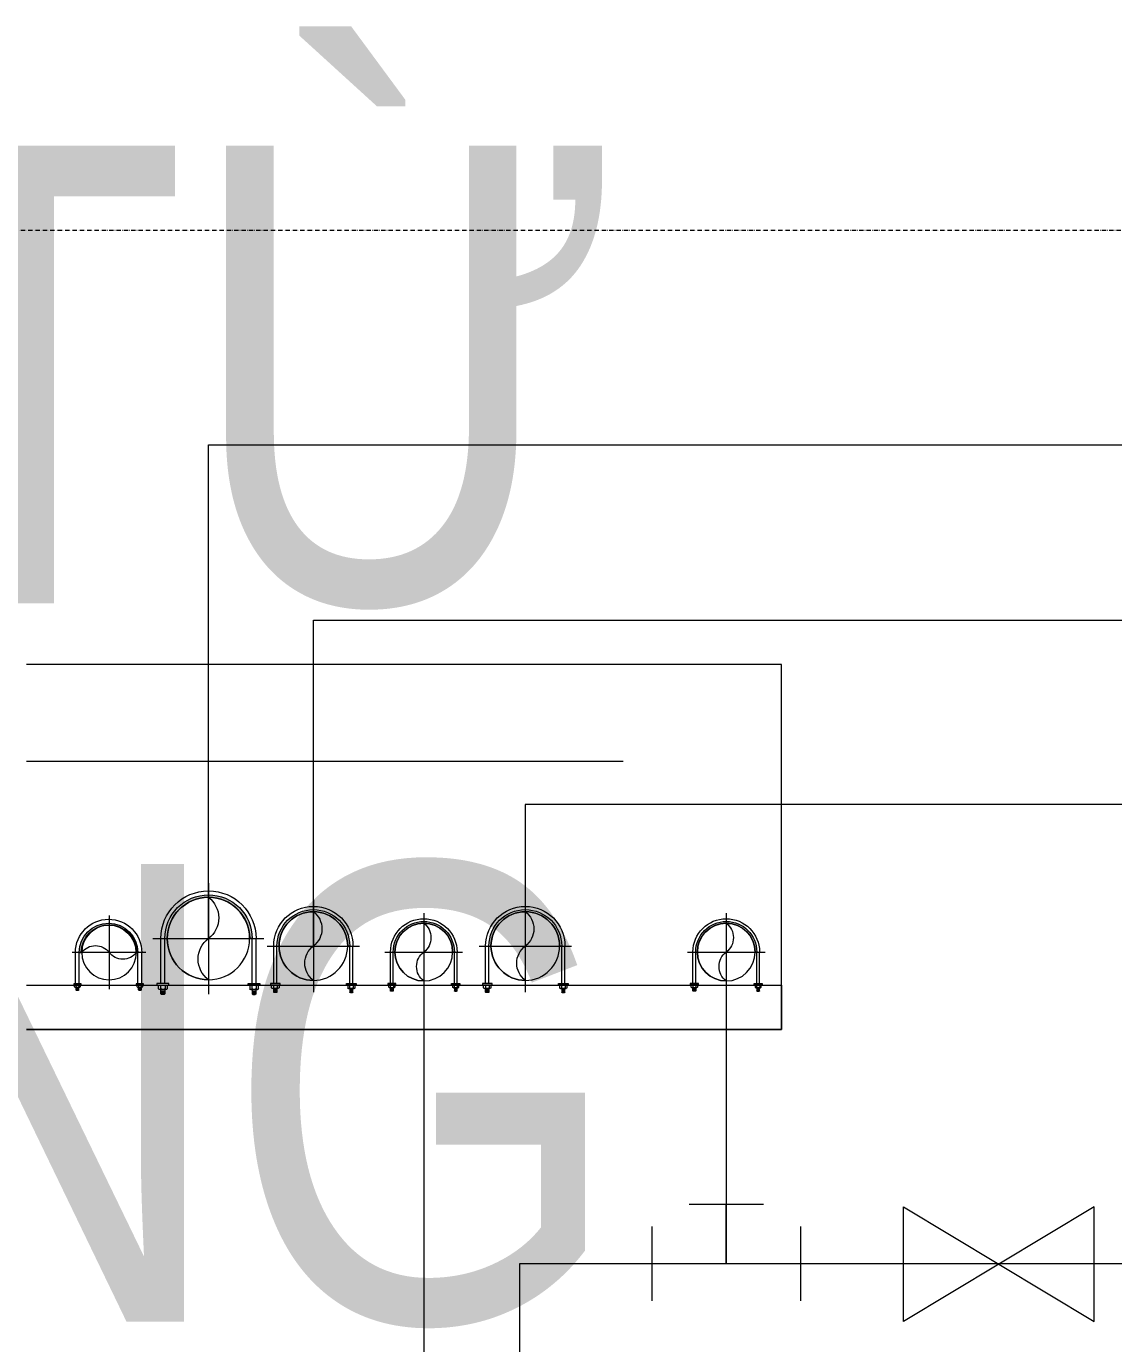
# Model space of a CAD drawing. Header units: millimetres. Extents: x 27447 to 239197, y -15958 to 82878.
# Drawn here: x 84378 to 85566, y 30795 to 32234 of the extents above; entities that cross this region are included whole.
import ezdxf

# ---------------------------------------------------------------- set-up
doc = ezdxf.new("R2010")
doc.units = ezdxf.units.MM
doc.linetypes.add('Dash Dot 3_16_', pattern=[7.9375, 4.7625, -1.5875, 0, -1.5875])
doc.linetypes.add('IMPORT-CENTER _2_', pattern=[40.64, 25.4, -5.08, 5.08, -5.08])
for name, color, linetype, lineweight in [('G-ANNO-SYMB-1', 111, 'Dash Dot 3_16_', 18), ('G-IMPT', 8, 'Continuous', 9), ('G-IMPT-2', 7, 'Continuous', 9), ('G-IMPT-4', 8, 'IMPORT-CENTER _2_', 9), ('M-EQPM', 50, 'Continuous', 9)]:
    doc.layers.add(name, color=color, linetype=linetype, lineweight=lineweight)
doc.styles.add('Arial', font='arial_0.ttf', dxfattribs={"width": 0.8, "height": 500})

# ---------------------------------------------------------------- blocks, each defined once
blk = doc.blocks.new('TKTC_BON NUOC MAI_260130 - TKTC_BON NUOC MAI_260130_dwg_V-3426653-TKCS_MB TẦNG MÁI')
at = {"layer": 'G-IMPT', "flags": 128}
blk.add_lwpolyline([(115.7, -69.4), (-115.7, 69.4), (-115.7, -69.4), (115.7, 69.4)], close=True, dxfattribs=at)
blk = doc.blocks.new('TKTC_BON NUOC MAI_260130 - TKTC_BON NUOC MAI_260130_dwg_T-3426665-TKCS_MB TẦNG MÁI')
at = {"layer": 'G-IMPT'}
for p, q in [((-100, -50), (-100, 50)), ((100, -50), (100, 50)), ((-100, 0), (100, 0)), ((0, 0), (0, -80)), ((-50, -80), (50, -80))]:
    blk.add_line(p, q, dxfattribs=at)
blk = doc.blocks.new('TKTC_BON NUOC MAI_260130 - TKTC_BON NUOC MAI_260130_dwg_$cc-3426667-TKCS_MB TẦNG MÁI')
at = {"layer": 'G-IMPT'}
blk.add_circle((0, 0), 0.5, dxfattribs=at)
for centre, radius, start, end in [((0, 0), 0.5, 90, 270), ((0.188, 0.25), 0.313, 126.8699, 233.1301), ((-0.188, -0.25), 0.313, 306.8699, 53.1301)]:
    blk.add_arc(centre, radius, start, end, dxfattribs=at)
at = {"layer": 'G-IMPT-4'}
for p, q in [((0, -0.673), (0, 0.673)), ((-0.673, 0), (0.673, 0))]:
    blk.add_line(p, q, dxfattribs=at)
blk = doc.blocks.new('TKTC_BON NUOC MAI_260130 - TKTC_BON NUOC MAI_260130_dwg_CUM U_DN150-3426668-TKCS_MB TẦNG MÁI')
at = {"layer": 'G-IMPT'}
blk.add_hatch(color=256, dxfattribs=at).paths.add_polyline_path([(445976.8, 373836), (445976.8, 373841), (445998.5, 373843.8), (446018.8, 373852.2), (446036.2, 373865.6), (446049.5, 373883), (446057.9, 373903.2), (446060.8, 373925), (446057.9, 373946.7), (446049.5, 373967), (446036.2, 373984.4), (446018.8, 373997.7), (445998.5, 374006.1), (445976.8, 374009), (445976.8, 374014), (445999.8, 374010.9), (446021.3, 374002), (446039.7, 373987.9), (446053.8, 373969.5), (446062.7, 373948), (446065.8, 373925), (446062.7, 373901.9), (446053.8, 373880.5), (446039.7, 373862), (446021.3, 373847.9), (445999.8, 373839)])
for p, q in [((445862.8, 374015.5), (445862.8, 374020.5)), ((445866.7, 374015.5), (445866.7, 374020.5)), ((445869.7, 374015.5), (445869.7, 374020.5)), ((445872.8, 374011.2), (445872.8, 374024.7)), ((445881.8, 374022.5), (445874.3, 374022.5)), ((445884.8, 374022), (445976.8, 374022)), ((445881.8, 374013.5), (445874.3, 374013.5)), ((445862.8, 373834.5), (445862.8, 373829.5)), ((445866.7, 373834.5), (445866.7, 373829.5)), ((445869.7, 373834.5), (445869.7, 373829.5)), ((445872.8, 373838.7), (445872.8, 373825.2)), ((445881.8, 373836.5), (445874.3, 373836.5)), ((445881.8, 373827.5), (445874.3, 373827.5)), ((445884.8, 373828), (445976.8, 373828))]:
    blk.add_line(p, q, dxfattribs=at)
at = {"layer": 'G-IMPT', "flags": 128}
for points in [[(445872.8, 374014), (445864.3, 374014), (445864.3, 374022), (445872.8, 374022)], [(445874.3, 374027), (445881.8, 374027), (445881.8, 374009), (445874.3, 374009)], [(445881.8, 374009), (445881.8, 374006), (445884.8, 374006), (445884.8, 374030), (445881.8, 374030), (445881.8, 374027)], [(445884.8, 374014), (445976.8, 374014), (445976.8, 374009)], [(445872.8, 373836), (445864.3, 373836), (445864.3, 373828), (445872.8, 373828)], [(445874.3, 373823), (445881.8, 373823), (445881.8, 373841), (445874.3, 373841)], [(445881.8, 373841), (445881.8, 373844), (445884.8, 373844), (445884.8, 373820), (445881.8, 373820), (445881.8, 373823)], [(445884.8, 373836), (445976.8, 373836), (445976.8, 373841)]]:
    blk.add_lwpolyline(points, dxfattribs=at)
at = {"layer": 'G-IMPT'}
for centre, radius, start, end in [((445864.3, 374020.5), 1.5, 90, 180), ((445875.2, 374024.7), 2.44, 112.6199, 247.3801), ((445880.3, 374018), 7.5, 143.1301, 216.8699), ((445976.8, 373925), 97, 270, 90), ((445864.3, 374015.5), 1.5, 180, 270), ((445875.2, 374011.2), 2.44, 112.6199, 247.3801), ((445976.8, 373925), 89, 270, 90), ((445976.8, 373925), 84, 270, 90), ((445864.3, 373834.5), 1.5, 90, 180), ((445864.3, 373829.5), 1.5, 180, 270), ((445875.2, 373838.7), 2.44, 112.6199, 247.3801), ((445880.3, 373832), 7.5, 143.1301, 216.8699), ((445875.2, 373825.2), 2.44, 112.6199, 247.3801)]:
    blk.add_arc(centre, radius, start, end, dxfattribs=at)
blk = doc.blocks.new('TKTC_BON NUOC MAI_260130 - TKTC_BON NUOC MAI_260130_dwg_CUM U_DN100-3426669-TKCS_MB TẦNG MÁI')
at = {"layer": 'G-IMPT'}
blk.add_hatch(color=256, dxfattribs=at).paths.add_polyline_path([(0, 61), (15.8, 58.9), (30.5, 52.8), (43.1, 43.1), (52.8, 30.5), (58.9, 15.8), (61, 0), (58.9, -15.8), (52.8, -30.5), (43.1, -43.1), (30.5, -52.8), (15.8, -58.9), (0, -61), (0, -57), (14.8, -55.1), (28.5, -49.4), (40.3, -40.3), (49.4, -28.5), (55.1, -14.8), (57, 0), (55.1, 14.8), (49.4, 28.5), (40.3, 40.3), (28.5, 49.4), (14.8, 55.1), (0, 57)])
for p, q in [((-79.1, 66.6), (-79.1, 63.4)), ((-76.6, 66.6), (-76.6, 63.4)), ((-74.6, 66.6), (-74.6, 63.4)), ((-72.7, 69.3), (-72.7, 60.7)), ((-66.9, 67.9), (-71.7, 67.9)), ((-66.9, 62.1), (-71.7, 62.1)), ((-65, 69), (0, 69)), ((-79.1, -63.4), (-79.1, -66.6)), ((-76.6, -63.4), (-76.6, -66.6)), ((-74.6, -63.4), (-74.6, -66.6)), ((-72.7, -60.7), (-72.7, -69.3)), ((-66.9, -62.1), (-71.7, -62.1)), ((-66.9, -67.9), (-71.7, -67.9)), ((-65, -69), (0, -69))]:
    blk.add_line(p, q, dxfattribs=at)
at = {"layer": 'G-IMPT', "flags": 128}
for points in [[(-72.7, 67.6), (-78.1, 67.6), (-78.1, 62.4), (-72.7, 62.4)], [(-71.7, 59.2), (-66.9, 59.2), (-66.9, 70.8), (-71.7, 70.8)], [(-66.9, 70.8), (-66.9, 72.7), (-65, 72.7), (-65, 57.3), (-66.9, 57.3), (-66.9, 59.2)], [(-65, 61), (0, 61), (0, 57)], [(-72.7, -62.4), (-78.1, -62.4), (-78.1, -67.6), (-72.7, -67.6)], [(-71.7, -70.8), (-66.9, -70.8), (-66.9, -59.2), (-71.7, -59.2)], [(-66.9, -59.2), (-66.9, -57.3), (-65, -57.3), (-65, -72.7), (-66.9, -72.7), (-66.9, -70.8)], [(-65, -61), (0, -61), (0, -57)]]:
    blk.add_lwpolyline(points, dxfattribs=at)
at = {"layer": 'G-IMPT'}
for centre, radius, start, end in [((-78.1, 66.6), 0.96, 90, 180), ((-78.1, 63.4), 0.96, 180, 270), ((-71.1, 69.3), 1.56, 112.6199, 247.3801), ((-67.9, 65), 4.8, 143.1301, 216.8699), ((-71.1, 60.7), 1.56, 112.6199, 247.3801), ((0, 0), 69, 270, 90), ((0, 0), 61, 270, 90), ((0, 0), 57, 270, 90), ((-78.1, -63.4), 0.96, 90, 180), ((-78.1, -66.6), 0.96, 180, 270), ((-71.1, -60.7), 1.56, 112.6199, 247.3801), ((-67.9, -65), 4.8, 143.1301, 216.8699), ((-71.1, -69.3), 1.56, 112.6199, 247.3801)]:
    blk.add_arc(centre, radius, start, end, dxfattribs=at)
blk = doc.blocks.new('TKTC_BON NUOC MAI_260130 - TKTC_BON NUOC MAI_260130_dwg_$cc-3426670-TKCS_MB TẦNG MÁI')
at = {"layer": 'G-IMPT'}
blk.add_circle((0, 0), 0.5, dxfattribs=at)
for centre, radius, start, end in [((0, 0), 0.5, 90, 270), ((0.188, 0.25), 0.313, 126.8699, 233.1301), ((-0.188, -0.25), 0.313, 306.8699, 53.1301)]:
    blk.add_arc(centre, radius, start, end, dxfattribs=at)
at = {"layer": 'G-IMPT-4'}
for p, q in [((0, -0.673), (0, 0.673)), ((-0.673, 0), (0.673, 0))]:
    blk.add_line(p, q, dxfattribs=at)
blk = doc.blocks.new('TKTC_BON NUOC MAI_260130 - TKTC_BON NUOC MAI_260130_dwg-3426650-TKCS_MB TẦNG MÁI')
at = {"layer": 'G-IMPT'}
blk.add_line((-118234.7, -830757.4), (-118234.7, -830289), dxfattribs=at)
at = {"layer": 'G-IMPT', "flags": 128}
for points in [[(-118575.2, -829933.8), (-118575.2, -829394.6), (-115952.5, -829394.6)], [(-118460.5, -829942), (-118460.5, -829586.1), (-115731.7, -829586.1)], [(-118774.2, -830033.3), (-117948.6, -830033.3), (-117948.6, -829634.4), (-118774.2, -829634.4)], [(-115731.7, -829787.2), (-118228.8, -829787.2), (-118228.8, -829942)], [(-118774.2, -829984.9), (-117948.6, -829984.9), (-117948.6, -830033.1), (-118774.2, -830033.1)]]:
    blk.add_lwpolyline(points, dxfattribs=at)
at = {"layer": 'M-EQPM'}
for p, q in [((-118339.8, -829948.6), (-118339.8, -831755.6)), ((-118009.2, -829948.6), (-118009.2, -830289)), ((-118234.7, -830289), (-115500.9, -830289))]:
    blk.add_line(p, q, dxfattribs=at)
at = {"extrusion": (0, 0, -1)}
for name, p, xscale, yscale, zscale, rotation in [('TKTC_BON NUOC MAI_260130 - TKTC_BON NUOC MAI_260130_dwg_$cc-3426667-TKCS_MB TẦNG MÁI', (118575.2, -829933.8), 90.07930181379496, 90.07930181379496, -90.07930181379496, 180), ('TKTC_BON NUOC MAI_260130 - TKTC_BON NUOC MAI_260130_dwg_$cc-3426667-TKCS_MB TẦNG MÁI', (118575.2, -829933.8), 90.07930181379496, 90.07930181379496, -90.07930181379496, 180), ('TKTC_BON NUOC MAI_260130 - TKTC_BON NUOC MAI_260130_dwg_CUM U_DN150-3426668-TKCS_MB TẦNG MÁI', (319068.6, -1069060.4), 0.5361863203273853, 0.5361863203273853, -0.5361863203273853, 90.00000000000001), ('TKTC_BON NUOC MAI_260130 - TKTC_BON NUOC MAI_260130_dwg_CUM U_DN150-3426668-TKCS_MB TẦNG MÁI', (319068.6, -1069060.4), 0.5361863203273853, 0.5361863203273853, -0.5361863203273853, 90.00000000000001), ('TKTC_BON NUOC MAI_260130 - TKTC_BON NUOC MAI_260130_dwg_$cc-3426667-TKCS_MB TẦNG MÁI', (118460.5, -829942), 75.06608484482913, 75.06608484482913, -75.06608484482913, 180), ('TKTC_BON NUOC MAI_260130 - TKTC_BON NUOC MAI_260130_dwg_$cc-3426667-TKCS_MB TẦNG MÁI', (118460.5, -829942), 75.06608484482913, 75.06608484482913, -75.06608484482913, 180), ('TKTC_BON NUOC MAI_260130 - TKTC_BON NUOC MAI_260130_dwg_CUM U_DN150-3426668-TKCS_MB TẦNG MÁI', (285538.4, -1029214.2), 0.4468219336061545, 0.4468219336061545, -0.4468219336061545, 90.00000000000001), ('TKTC_BON NUOC MAI_260130 - TKTC_BON NUOC MAI_260130_dwg_CUM U_DN150-3426668-TKCS_MB TẦNG MÁI', (285538.4, -1029214.2), 0.4468219336061545, 0.4468219336061545, -0.4468219336061545, 90.00000000000001), ('TKTC_BON NUOC MAI_260130 - TKTC_BON NUOC MAI_260130_dwg_$cc-3426667-TKCS_MB TẦNG MÁI', (118228.8, -829942), 75.06608484482913, 75.06608484482913, -75.06608484482913, 180), ('TKTC_BON NUOC MAI_260130 - TKTC_BON NUOC MAI_260130_dwg_$cc-3426667-TKCS_MB TẦNG MÁI', (118228.8, -829942), 75.06608484482913, 75.06608484482913, -75.06608484482913, 180), ('TKTC_BON NUOC MAI_260130 - TKTC_BON NUOC MAI_260130_dwg_CUM U_DN150-3426668-TKCS_MB TẦNG MÁI', (285306.7, -1029214.2), 0.4468219336061545, 0.4468219336061545, -0.4468219336061545, 90.00000000000001), ('TKTC_BON NUOC MAI_260130 - TKTC_BON NUOC MAI_260130_dwg_CUM U_DN150-3426668-TKCS_MB TẦNG MÁI', (285306.7, -1029214.2), 0.4468219336061545, 0.4468219336061545, -0.4468219336061545, 90.00000000000001), ('TKTC_BON NUOC MAI_260130 - TKTC_BON NUOC MAI_260130_dwg_$cc-3426670-TKCS_MB TẦNG MÁI', (118683.8, -829949), 59.85000000000383, 59.85000000000383, -59.85000000000383, 269.9990086637468), ('TKTC_BON NUOC MAI_260130 - TKTC_BON NUOC MAI_260130_dwg_CUM U_DN100-3426669-TKCS_MB TẦNG MÁI', (118684.3, -829949), 0.5250000000000002, 0.5250000000000002, -0.5250000000000002, 90.00099133829461), ('TKTC_BON NUOC MAI_260130 - TKTC_BON NUOC MAI_260130_dwg_$cc-3426667-TKCS_MB TẦNG MÁI', (118339.8, -829948.6), 63.05551126965647, 63.05551126965647, -63.05551126965647, 180), ('TKTC_BON NUOC MAI_260130 - TKTC_BON NUOC MAI_260130_dwg_CUM U_DN150-3426668-TKCS_MB TẦNG MÁI', (258685.2, -997337.2), 0.3753304242291697, 0.3753304242291697, -0.3753304242291697, 90.00000000000001), ('TKTC_BON NUOC MAI_260130 - TKTC_BON NUOC MAI_260130_dwg_$cc-3426667-TKCS_MB TẦNG MÁI', (118009.2, -829948.6), 63.05551126965647, 63.05551126965647, -63.05551126965647, 180), ('TKTC_BON NUOC MAI_260130 - TKTC_BON NUOC MAI_260130_dwg_CUM U_DN150-3426668-TKCS_MB TẦNG MÁI', (258354.6, -997337.2), 0.3753304242291697, 0.3753304242291697, -0.3753304242291697, 90.00000000000001), ('TKTC_BON NUOC MAI_260130 - TKTC_BON NUOC MAI_260130_dwg_T-3426665-TKCS_MB TẦNG MÁI', (118009.2, -830289), 0.8132393083069472, 0.8132393083069472, -0.8132393083069472, 180), ('TKTC_BON NUOC MAI_260130 - TKTC_BON NUOC MAI_260130_dwg_V-3426653-TKCS_MB TẦNG MÁI', (117711.2, -830289.5), 0.901442307622346, 0.901442307622346, -0.901442307622346, 180)]:
    blk.add_blockref(name, p, dxfattribs=dict(at, xscale=xscale, yscale=yscale, zscale=zscale, rotation=rotation))
blk = doc.blocks.new('TKTC_BON NUOC MAI_260130 - TKTC_BON NUOC MAI_260130-2047084-TKCS_MB TẦNG MÁI')
blk.add_blockref('TKTC_BON NUOC MAI_260130 - TKTC_BON NUOC MAI_260130_dwg-3426650-TKCS_MB TẦNG MÁI', (169499.2, 843934.4))
blk = doc.blocks.new('TKTC_QUAT HUT KHOI MAI_251221 - TKTC_QUAT HUT KHOI MAI_260130_dwg-3978451-TKCS_MB TẦNG MÁI')
at = {"layer": 'G-IMPT'}
blk.add_line((84461.1, -78567.7), (85113.5, -78567.7), dxfattribs=at)
at = {"layer": 'G-IMPT-2', "insert": (85113.5, -77895), "char_height": 500, "width": 4933.934, "attachment_point": 3, "line_spacing_factor": 0.941778, "style": 'Arial'}
blk.add_mtext('SPAD 550x550T\\fArial|b0|i0|c254|p34|;\\W.8;Ừ MÁI XUỐNG', dxfattribs=at)
blk = doc.blocks.new('TKTC_QUAT HUT KHOI MAI_251221 - TKTC_QUAT HUT KHOI MAI_251221-2049032-TKCS_MB TẦNG MÁI')
blk.add_blockref('TKTC_QUAT HUT KHOI MAI_251221 - TKTC_QUAT HUT KHOI MAI_260130_dwg-3978451-TKCS_MB TẦNG MÁI', (-79776, 76685))

msp = doc.modelspace()

# ---------------------------------------------------------------- linework, layer by layer
at = {"layer": 'G-ANNO-SYMB-1'}
msp.add_line((27827.8, 32011.5), (134582.2, 32011.5), dxfattribs=at)

# ---------------------------------------------------------------- block references
at = {"layer": 'M-EQPM'}
for name, p in [('TKTC_BON NUOC MAI_260130 - TKTC_BON NUOC MAI_260130-2047084-TKCS_MB TẦNG MÁI', (33652.6, 17236.9)), ('TKTC_QUAT HUT KHOI MAI_251221 - TKTC_QUAT HUT KHOI MAI_251221-2049032-TKCS_MB TẦNG MÁI', (79692.5, 33313.8))]:
    msp.add_blockref(name, p, dxfattribs=at)

doc.saveas('drawing.dxf')
